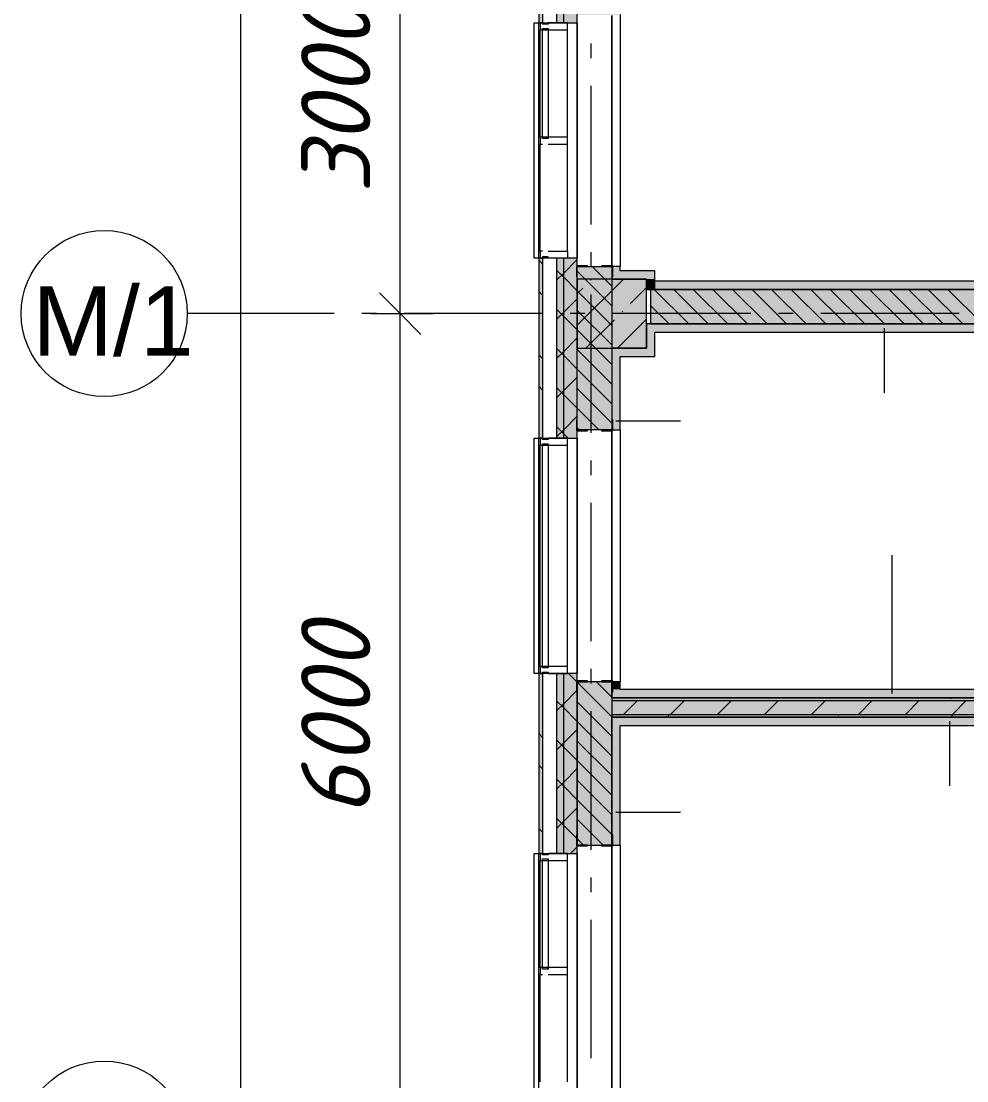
# Model space of a CAD drawing. Header units: millimetres. Extents: x -537608 to 253996, y -217170 to 186033.
# Drawn here: x -320993 to -314162, y 111279 to 118934 of the extents above; entities that cross this region are included whole.
import ezdxf

# ---------------------------------------------------------------- set-up
doc = ezdxf.new("R2010")
doc.units = ezdxf.units.MM
doc.layers.add('PDF _Геометрия', color=7, linetype='Continuous')
doc.layers.add('PDF _Текст', color=7, linetype='Continuous')
doc.layers.add('PDF _Сплошная заливка', color=7, linetype='Continuous', true_color=0xffffff)
doc.styles.add('PDF ArialMT', font='arial.ttf')
doc.styles.add('PDF ISOCPEUR Italic', font='isocpeui.ttf')

msp = doc.modelspace()

# ---------------------------------------------------------------- hatches: boundary and pattern name
at = {"layer": 'PDF _Сплошная заливка', "transparency": 33554559}
h = msp.add_hatch(color=256, dxfattribs=at)
h.paths.add_polyline_path([(-317226.1745, 91171.2657), (-317226.1745, 100422.2895), (-317253.1726, 100422.2895), (-317253.1726, 91171.2657)], flags=0)
h.paths.add_polyline_path([(-317226.1745, 102122.2896), (-317226.1745, 105221.2638), (-317253.1726, 105221.2638), (-317253.1726, 102122.2896)], flags=0)
h.paths.add_polyline_path([(-317226.1745, 106921.2639), (-317226.1745, 108375.063), (-317253.1726, 108375.063), (-317253.1726, 106921.2639)], flags=0)
h.paths.add_polyline_path([(-317226.1745, 110075.063), (-317226.1745, 111221.2632), (-317253.1726, 111221.2632), (-317253.1726, 110075.063)], flags=0)
h.paths.add_polyline_path([(-317226.1745, 112921.2633), (-317226.1745, 114221.2618), (-317253.1726, 114221.2618), (-317253.1726, 112921.2633)], flags=0)
h.paths.add_polyline_path([(-317226.1745, 115921.2619), (-317226.1745, 117221.2605), (-317253.1726, 117221.2605), (-317253.1726, 115921.2619)], flags=0)
h.paths.add_polyline_path([(-317253.1726, 118921.2605), (-317226.1745, 118921.2605), (-317226.1745, 120211.2608), (-317253.1726, 120211.2608), (-317253.1726, 119479.1985)], flags=0)
h.paths.add_polyline_path([(-317226.1745, 121911.2609), (-317226.1745, 123211.2594), (-317253.1726, 123211.2594), (-317253.1726, 121911.2609)], flags=0)
h.paths.add_polyline_path([(-317226.1745, 124911.2595), (-317226.1745, 126221.259), (-317253.1726, 126221.259), (-317253.1726, 124911.2595)], flags=0)
h.paths.add_polyline_path([(-317226.1745, 127921.2597), (-317226.1745, 129221.2593), (-317253.1726, 129221.2593), (-317253.1726, 127921.2597)], flags=0)
h.paths.add_polyline_path([(-317253.1726, 130921.2596), (-317226.1745, 130921.2596), (-317226.1745, 132321.2581), (-317253.1726, 132321.2581), (-317253.1726, 132222.2807)], flags=0)
h.paths.add_polyline_path([(-317226.1745, 134021.2585), (-317226.1745, 135221.2584), (-317253.1726, 135221.2584), (-317253.1726, 134021.2585)], flags=0)
h.paths.add_polyline_path([(-317226.1745, 136921.2575), (-317226.1745, 138221.2584), (-317253.1726, 138221.2584), (-317253.1726, 136921.2575)], flags=0)
h.paths.add_polyline_path([(-317226.1745, 139921.2574), (-317226.1745, 141348.2576), (-317253.1726, 141348.2576), (-317253.1726, 139921.2574)], flags=0)
h = msp.add_hatch(color=256, dxfattribs=at)
h.paths.add_polyline_path([(-317076.174, 91321.2663), (-317076.174, 100422.2895), (-317126.1742, 100422.2895), (-317126.1742, 91321.2663)], flags=0)
h.paths.add_polyline_path([(-317126.1742, 102122.2896), (-317076.174, 102122.2896), (-317076.174, 105221.2638), (-317126.1742, 105221.2638), (-317126.1742, 102488.423)], flags=0)
h.paths.add_polyline_path([(-317076.174, 106921.2639), (-317076.174, 108375.063), (-317126.1742, 108375.063), (-317126.1742, 106921.2639)], flags=0)
h.paths.add_polyline_path([(-317076.174, 110075.063), (-317076.174, 111221.2632), (-317126.1742, 111221.2632), (-317126.1742, 110075.063)], flags=0)
h.paths.add_polyline_path([(-317076.174, 112921.2633), (-317076.174, 114221.2618), (-317126.1742, 114221.2618), (-317126.1742, 112921.2633)], flags=0)
h.paths.add_polyline_path([(-317126.1742, 115921.2619), (-317076.174, 115921.2619), (-317076.174, 117221.2605), (-317126.1742, 117221.2605), (-317126.1742, 116647.4015)], flags=0)
h.paths.add_polyline_path([(-317076.174, 118921.2605), (-317076.174, 120211.2608), (-317126.1742, 120211.2608), (-317126.1742, 118921.2605)], flags=0)
h.paths.add_polyline_path([(-317076.174, 121911.2609), (-317076.174, 123211.2594), (-317126.1742, 123211.2594), (-317126.1742, 121911.2609)], flags=0)
h.paths.add_polyline_path([(-317076.174, 124911.2595), (-317076.174, 126221.259), (-317126.1742, 126221.259), (-317126.1742, 124911.2595)], flags=0)
h.paths.add_polyline_path([(-317076.174, 127921.2597), (-317076.174, 129221.2593), (-317126.1742, 129221.2593), (-317126.1742, 127921.2597)], flags=0)
h.paths.add_polyline_path([(-317126.1742, 130921.2596), (-317076.174, 130921.2596), (-317076.174, 132321.2581), (-317126.1742, 132321.2581), (-317126.1742, 132222.2807)], flags=0)
h.paths.add_polyline_path([(-317076.174, 134021.2585), (-317076.174, 135221.2584), (-317126.1742, 135221.2584), (-317126.1742, 134021.2585)], flags=0)
h.paths.add_polyline_path([(-317076.174, 136921.2575), (-317076.174, 138221.2584), (-317126.1742, 138221.2584), (-317126.1742, 136921.2575)], flags=0)
h.paths.add_polyline_path([(-317076.174, 139921.2574), (-317076.174, 141221.257), (-317126.1742, 141221.257), (-317126.1742, 139921.2574)], flags=0)
h = msp.add_hatch(color=256, dxfattribs=at)
h.paths.add_polyline_path([(-317076.174, 91421.2666), (-316976.1736, 91421.2666), (-316976.1736, 100422.2895), (-317076.174, 100422.2895), (-317076.174, 92577.1358)], flags=0)
h.paths.add_polyline_path([(-316976.1736, 102122.2896), (-316976.1736, 105221.2638), (-317076.174, 105221.2638), (-317076.174, 102122.2896)], flags=0)
h.paths.add_polyline_path([(-316976.1736, 106921.2639), (-316976.1736, 108375.063), (-317076.174, 108375.063), (-317076.174, 106921.2639)], flags=0)
h.paths.add_polyline_path([(-316976.1736, 110075.063), (-316976.1736, 111221.2632), (-317076.174, 111221.2632), (-317076.174, 110075.063)], flags=0)
h.paths.add_polyline_path([(-316976.1736, 112921.2633), (-316976.1736, 114221.2618), (-317076.174, 114221.2618), (-317076.174, 112921.2633)], flags=0)
h.paths.add_polyline_path([(-317076.174, 115921.2619), (-316976.1736, 115921.2619), (-316976.1736, 117221.2605), (-317076.174, 117221.2605), (-317076.174, 116647.4015)], flags=0)
h.paths.add_polyline_path([(-317076.174, 118921.2605), (-316976.1736, 118921.2605), (-316976.1736, 120211.2608), (-317076.174, 120211.2608), (-317076.174, 119479.1985)], flags=0)
h.paths.add_polyline_path([(-316976.1736, 121911.2609), (-316976.1736, 123211.2594), (-317076.174, 123211.2594), (-317076.174, 121911.2609)], flags=0)
h.paths.add_polyline_path([(-316976.1736, 124911.2595), (-316976.1736, 126221.259), (-317076.174, 126221.259), (-317076.174, 124911.2595)], flags=0)
h.paths.add_polyline_path([(-316976.1736, 127921.2597), (-316976.1736, 129221.2593), (-317076.174, 129221.2593), (-317076.174, 127921.2597)], flags=0)
h.paths.add_polyline_path([(-317076.174, 130921.2596), (-316976.1736, 130921.2596), (-316976.1736, 132321.2581), (-317076.174, 132321.2581), (-317076.174, 131570.9112)], flags=0)
h.paths.add_polyline_path([(-316976.1736, 134021.2585), (-316976.1736, 135221.2584), (-317076.174, 135221.2584), (-317076.174, 134021.2585)], flags=0)
h.paths.add_polyline_path([(-316976.1736, 136921.2575), (-316976.1736, 138221.2584), (-317076.174, 138221.2584), (-317076.174, 136921.2575)], flags=0)
h.paths.add_polyline_path([(-317076.174, 139921.2574), (-316976.1736, 139921.2574), (-316976.1736, 141171.2584), (-317076.174, 141171.2584), (-317076.174, 140009.7201)], flags=0)
h = msp.add_hatch(color=256, dxfattribs=at)
h.paths.add_polyline_path([(-316726.1726, 111081.2631), (-316726.1726, 111161.2626), (-316976.1736, 111161.2626), (-316976.1736, 111081.2631), (-316761.8514, 111081.2631)], flags=0)
h.paths.add_polyline_path([(-316761.8514, 112981.2618), (-316726.1726, 112981.2618), (-316726.1726, 114161.2633), (-316976.1736, 114161.2633), (-316976.1736, 112981.2618)], flags=0)
h.paths.add_polyline_path([(-316726.1726, 115981.2604), (-316726.1726, 117161.262), (-316976.1736, 117161.262), (-316976.1736, 115981.2604), (-316761.8514, 115981.2604)], flags=0)
h.paths.add_polyline_path([(-316976.1736, 118981.2612), (-316726.1726, 118981.2612), (-316726.1726, 120151.2601), (-316976.1736, 120151.2601), (-316976.1736, 119479.1985)], flags=0)
h.paths.add_polyline_path([(-316761.8514, 121971.2593), (-316726.1726, 121971.2593), (-316726.1726, 123151.2609), (-316976.1736, 123151.2609), (-316976.1736, 121971.2593)], flags=0)
h.paths.add_polyline_path([(-316761.8514, 124971.2602), (-316726.1726, 124971.2602), (-316726.1726, 125571.2603), (-316976.1736, 125571.2603), (-316976.1736, 124971.2602)], flags=0)
h.paths.add_polyline_path([(-316938.0405, 126071.2601), (-316726.1726, 126071.2601), (-316726.1726, 126161.2605), (-316976.1736, 126161.2605), (-316976.1736, 126071.2601)], flags=0)
h.paths.add_polyline_path([(-316726.1726, 127981.2592), (-316726.1726, 128571.2589), (-316976.1736, 128571.2589), (-316976.1736, 127981.2592), (-316761.8514, 127981.2592)], flags=0)
h.paths.add_polyline_path([(-316761.8514, 129071.2587), (-316726.1726, 129071.2587), (-316726.1726, 129161.2597), (-316976.1736, 129161.2597), (-316976.1736, 129071.2587), (-316938.0405, 129071.2587)], flags=0)
h.paths.add_polyline_path([(-316726.1726, 130981.2592), (-316726.1726, 131570.9112), (-316976.1736, 131570.9112), (-316976.1736, 130981.2592), (-316761.8514, 130981.2592)], flags=0)
h.paths.add_polyline_path([(-316726.1726, 132070.9115), (-316726.1726, 132261.2584), (-316976.1736, 132261.2584), (-316976.1736, 132070.9115), (-316761.8514, 132070.9115)], flags=0)
h.paths.add_polyline_path([(-316976.1736, 134081.2588), (-316726.1726, 134081.2588), (-316726.1726, 135161.2582), (-316976.1736, 135161.2582), (-316976.1736, 135054.0767)], flags=0)
h.paths.add_polyline_path([(-316976.1736, 136981.2584), (-316726.1726, 136981.2584), (-316726.1726, 138161.258), (-316976.1736, 138161.258), (-316976.1736, 137885.8726)], flags=0)
h.paths.add_polyline_path([(-316976.1736, 139981.2575), (-316726.1726, 139981.2575), (-316726.1726, 140571.2577), (-316976.1736, 140571.2577), (-316976.1736, 140009.7201)], flags=0)
at = {"layer": 'PDF _Сплошная заливка', "true_color": 0xff7d7d, "transparency": 33554559}
h = msp.add_hatch(color=11, dxfattribs=at)
h.paths.add_polyline_path([(-316666.1741, 117131.2606), (-316666.1741, 117161.262), (-316726.1726, 117161.262), (-316726.1726, 117131.2606)], flags=0)
h.paths.add_polyline_path([(-316726.1726, 118981.2612), (-316666.1741, 118981.2612), (-316666.1741, 119571.2609), (-316726.1726, 119571.2609), (-316726.1726, 119479.1985)], flags=0)
for points in [[(-316476.1803, 117071.2621), (-316416.1732, 117071.2621), (-316416.1732, 117131.2606), (-316726.1726, 117131.2606), (-316726.1726, 117071.2621)], [(-309426.179, 116996.2617), (-309426.179, 117056.2602), (-316446.1767, 117056.2602), (-316446.1767, 116996.2617), (-309436.1773, 116996.2617)], [(-316476.1803, 116571.2623), (-316416.1732, 116571.2623), (-316416.1732, 116746.2608), (-316476.1803, 116746.2608), (-316476.1803, 116647.4015)], [(-309546.176, 116686.2623), (-309546.176, 116746.2608), (-316416.1732, 116746.2608), (-316416.1732, 116686.2623), (-309606.1745, 116686.2623)], [(-316666.1741, 116511.2616), (-316416.1732, 116511.2616), (-316416.1732, 116571.2623), (-316726.1726, 116571.2623), (-316726.1726, 116511.2616)]]:
    msp.add_hatch(color=11, dxfattribs=at).paths.add_polyline_path(points)
at = {"layer": 'PDF _Сплошная заливка', "transparency": 33554559}
for points in [[(-316761.8514, 116571.2623), (-316476.1803, 116571.2623), (-316476.1803, 117071.2621), (-316976.1736, 117071.2621), (-316976.1736, 116571.2623)], [(-309546.176, 116746.2608), (-309436.1773, 116746.2608), (-309436.1773, 116996.2617), (-316446.1767, 116996.2617), (-316446.1767, 116746.2608), (-310082.8987, 116746.2608)]]:
    msp.add_hatch(color=256, dxfattribs=at).paths.add_polyline_path(points)
at = {"layer": 'PDF _Сплошная заливка', "true_color": 0xff7d7d, "transparency": 33554559}
h = msp.add_hatch(color=11, dxfattribs=at)
h.paths.add_polyline_path([(-309606.1745, 114046.2633), (-309606.1745, 114106.2618), (-309876.1807, 114106.2618), (-309876.1807, 114046.2633)], flags=0)
h.paths.add_polyline_path([(-311076.1767, 114046.2633), (-311076.1767, 114106.2618), (-316726.1726, 114106.2618), (-316726.1726, 114046.2633), (-311752.6347, 114046.2633)], flags=0)
at = {"layer": 'PDF _Сплошная заливка', "transparency": 33554559}
h = msp.add_hatch(color=256, dxfattribs=at)
h.paths.add_polyline_path([(-309248.0263, 114026.2624), (-309176.178, 114026.2624), (-309176.178, 114046.2633), (-309426.179, 114046.2633), (-309426.179, 114026.2624)], flags=0)
h.paths.add_polyline_path([(-309876.1807, 114026.2624), (-309526.1793, 114026.2624), (-309526.1793, 114046.2633), (-309876.1807, 114046.2633)], flags=0)
h.paths.add_polyline_path([(-311076.1767, 114026.2624), (-311076.1767, 114046.2633), (-316726.1726, 114046.2633), (-316726.1726, 114026.2624), (-311752.6347, 114026.2624)], flags=0)
h = msp.add_hatch(color=256, dxfattribs=at)
h.paths.add_polyline_path([(-309176.178, 113926.262), (-309176.178, 114026.2624), (-309876.1807, 114026.2624), (-309876.1807, 113926.262), (-309248.0263, 113926.262)], flags=0)
h.paths.add_polyline_path([(-311076.1767, 113926.262), (-311076.1767, 114026.2624), (-316726.1726, 114026.2624), (-316726.1726, 113926.262), (-311752.6347, 113926.262)], flags=0)
h = msp.add_hatch(color=256, dxfattribs=at)
h.paths.add_polyline_path([(-309248.0263, 113906.2632), (-309176.178, 113906.2632), (-309176.178, 113926.262), (-309426.179, 113926.262), (-309426.179, 113906.2632)], flags=0)
h.paths.add_polyline_path([(-309876.1807, 113906.2632), (-309526.1793, 113906.2632), (-309526.1793, 113926.262), (-309876.1807, 113926.262)], flags=0)
h.paths.add_polyline_path([(-311076.1767, 113906.2632), (-311076.1767, 113926.262), (-316726.1726, 113926.262), (-316726.1726, 113906.2632), (-311752.6347, 113906.2632)], flags=0)
at = {"layer": 'PDF _Сплошная заливка', "true_color": 0xff7d7d, "transparency": 33554559}
h = msp.add_hatch(color=11, dxfattribs=at)
h.paths.add_polyline_path([(-309606.1745, 113846.2626), (-309546.176, 113846.2626), (-309546.176, 113906.2632), (-309876.1807, 113906.2632), (-309876.1807, 113846.2626)], flags=0)
h.paths.add_polyline_path([(-311752.6347, 113846.2626), (-311076.1767, 113846.2626), (-311076.1767, 113906.2632), (-316726.1726, 113906.2632), (-316726.1726, 113846.2626), (-315092.1153, 113846.2626)], flags=0)

# ---------------------------------------------------------------- linework, layer by layer
at = {"layer": 'PDF _Геометрия', "lineweight": 9}
for p, q in [((-319407.7107, 91281.2687), (-319407.7107, 179161.2487)), ((-317253.1726, 120211.2608), (-317253.1726, 118921.2605)), ((-317226.1745, 120211.2608), (-317226.1745, 118921.2605)), ((-317126.1742, 120211.2608), (-317126.1742, 118921.2605)), ((-317076.174, 120211.2608), (-317076.174, 118921.2605)), ((-316976.1736, 118921.2605), (-316976.1736, 120211.2608)), ((-318255.5016, 116821.2611), (-318255.5016, 119821.2597)), ((-316726.1726, 118975.2609), (-316726.1726, 117167.2623)), ((-316726.1726, 117167.2623), (-316726.1726, 118975.2609)), ((-316666.1741, 118981.2612), (-316666.1741, 117161.262)), ((-317253.1726, 118921.2605), (-317226.1745, 118921.2605)), ((-317253.1726, 117221.2605), (-317253.1726, 118921.2605)), ((-317226.1745, 118921.2605), (-317243.1743, 118921.2605)), ((-317243.1743, 118921.2605), (-317243.1743, 118871.2604)), ((-317226.1745, 118921.2605), (-317126.1742, 118921.2605)), ((-317226.1745, 118911.2601), (-317226.1745, 118921.2605)), ((-317186.1727, 118911.2601), (-317226.1745, 118911.2601)), ((-317046.179, 118921.2605), (-317186.1727, 118921.2605)), ((-317186.1727, 118921.2605), (-317186.1727, 118911.2601)), ((-317126.1742, 118921.2605), (-317076.174, 118921.2605)), ((-317076.174, 118921.2605), (-316976.1736, 118921.2605)), ((-317046.179, 118871.2604), (-317046.179, 118921.2605)), ((-316976.1736, 118921.2605), (-316976.1736, 117221.2605)), ((-316976.1736, 117221.2605), (-316976.1736, 118921.2605)), ((-317243.1743, 118096.2616), (-317243.1743, 118871.2604)), ((-317243.1743, 118871.2604), (-317226.1745, 118871.2604)), ((-317226.1745, 118881.2608), (-317186.1727, 118881.2608)), ((-317226.1745, 118871.2604), (-317226.1745, 118881.2608)), ((-317226.1745, 118871.2604), (-317186.1727, 118871.2604)), ((-317226.1745, 118096.2616), (-317226.1745, 118871.2604)), ((-317186.1727, 118881.2608), (-317186.1727, 118871.2604)), ((-317186.1727, 118871.2604), (-317186.1727, 118096.2616)), ((-317186.1727, 118871.2604), (-317046.179, 118871.2604)), ((-317046.179, 118096.2616), (-317046.179, 118871.2604)), ((-317226.1745, 118096.2616), (-317243.1743, 118096.2616)), ((-317243.1743, 118096.2616), (-317243.1743, 118046.2615)), ((-317243.1743, 117271.2606), (-317243.1743, 118046.2615)), ((-317243.1743, 118046.2615), (-317226.1745, 118046.2615)), ((-317186.1727, 118096.2616), (-317226.1745, 118096.2616)), ((-317226.1745, 118086.2612), (-317226.1745, 118096.2616)), ((-317186.1727, 118086.2612), (-317226.1745, 118086.2612)), ((-317046.179, 118096.2616), (-317186.1727, 118096.2616)), ((-317186.1727, 118096.2616), (-317186.1727, 118086.2612)), ((-317186.1727, 118046.2615), (-317046.179, 118046.2615)), ((-317046.179, 118046.2615), (-317046.179, 118096.2616)), ((-317046.179, 117271.2606), (-317046.179, 118046.2615)), ((-317226.1745, 117221.2605), (-317253.1726, 117221.2605)), ((-317253.1726, 117221.2605), (-317253.1726, 115921.2619)), ((-317226.1745, 117271.2606), (-317243.1743, 117271.2606)), ((-317243.1743, 117271.2606), (-317243.1743, 117221.2605)), ((-317243.1743, 117221.2605), (-317226.1745, 117221.2605)), ((-317186.1727, 117231.2609), (-317226.1745, 117231.2609)), ((-317226.1745, 117231.2609), (-317226.1745, 117221.2605)), ((-317126.1742, 117221.2605), (-317226.1745, 117221.2605)), ((-317226.1745, 117221.2605), (-317226.1745, 115921.2619)), ((-317186.1727, 117271.2606), (-317046.179, 117271.2606)), ((-317186.1727, 117221.2605), (-317186.1727, 117231.2609)), ((-317046.179, 117221.2605), (-317186.1727, 117221.2605)), ((-317076.174, 117221.2605), (-317126.1742, 117221.2605)), ((-317126.1742, 117221.2605), (-317126.1742, 115921.2619)), ((-316976.1736, 117221.2605), (-317076.174, 117221.2605)), ((-317076.174, 117221.2605), (-317076.174, 115921.2619)), ((-317076.174, 117111.7483), (-316976.1736, 117211.7487)), ((-317046.179, 117271.2606), (-317046.179, 117221.2605)), ((-316976.1736, 115921.2619), (-316976.1736, 117221.2605)), ((-317076.174, 117086.266), (-317126.1742, 117136.2662)), ((-316976.1736, 115981.2604), (-316976.1736, 117161.262)), ((-316976.1736, 117161.262), (-316726.1726, 117161.262)), ((-316726.1726, 116877.6879), (-316976.1736, 117127.6866)), ((-316726.1726, 117019.1089), (-316868.3279, 117161.262)), ((-316726.1726, 117160.53), (-316726.9046, 117161.262)), ((-316726.1726, 117161.262), (-316726.1726, 117131.2606)), ((-316666.1741, 117161.262), (-316726.1726, 117161.262)), ((-316726.1726, 117161.262), (-316726.1726, 117131.2606)), ((-316726.1726, 117131.2606), (-316726.1726, 116511.2616)), ((-316726.1726, 117131.2606), (-316726.1726, 117071.2621)), ((-316666.1741, 117131.2606), (-316666.1741, 117161.262)), ((-316416.1732, 117131.2606), (-316666.1741, 117131.2606)), ((-316416.1732, 117071.2621), (-316416.1732, 117131.2606)), ((-317126.1742, 117061.7482), (-317076.174, 117111.7483)), ((-316976.1736, 116986.2656), (-317076.174, 117086.266)), ((-316976.1736, 116737.2529), (-316642.1644, 117071.2621)), ((-316476.1803, 117071.2621), (-316976.1736, 117071.2621)), ((-316976.1736, 117071.2621), (-316976.1736, 116571.2623)), ((-316879.0668, 117062.4629), (-316874.3217, 117067.2059)), ((-316726.1726, 117071.2621), (-316476.1803, 117071.2621)), ((-316476.1803, 116571.2623), (-316476.1803, 117071.2621)), ((-316476.1803, 117071.2621), (-316476.1803, 116996.2617)), ((-310226.1821, 117056.2602), (-316446.1767, 117056.2602)), ((-316446.1767, 117056.2602), (-316446.1767, 116996.2617)), ((-316416.1732, 116996.2617), (-316416.1732, 117071.2621)), ((-316976.1736, 116965.3496), (-316936.0856, 117005.4398)), ((-316726.1726, 116736.2646), (-316976.1736, 116986.2656)), ((-316593.9382, 116891.3893), (-316476.1803, 117009.1537)), ((-316476.1803, 116996.2617), (-316416.1732, 116996.2617)), ((-309436.1773, 116996.2617), (-316446.1767, 116996.2617)), ((-316446.1767, 116996.2617), (-316446.1767, 116746.2608)), ((-316446.1767, 116996.2617), (-309436.1773, 116996.2617)), ((-316170.4867, 116746.2608), (-316420.4877, 116996.2617)), ((-316029.0635, 116746.2608), (-316279.0644, 116996.2617)), ((-315887.6403, 116746.2608), (-316137.6413, 116996.2617)), ((-315746.2257, 116746.2608), (-315996.2266, 116996.2617)), ((-315604.8025, 116746.2608), (-315854.8035, 116996.2617)), ((-315463.3793, 116746.2608), (-315713.3802, 116996.2617)), ((-315321.9561, 116746.2608), (-315571.957, 116996.2617)), ((-315180.5414, 116746.2608), (-315430.5338, 116996.2617)), ((-315039.1183, 116746.2608), (-315289.1192, 116996.2617)), ((-314897.695, 116746.2608), (-315147.696, 116996.2617)), ((-314756.2718, 116746.2608), (-315006.2728, 116996.2617)), ((-314614.8486, 116746.2608), (-314864.8496, 116996.2617)), ((-314473.434, 116746.2608), (-314723.435, 116996.2617)), ((-314332.0108, 116746.2608), (-314582.0118, 116996.2617)), ((-314190.5876, 116746.2608), (-314440.5886, 116996.2617)), ((-314049.1644, 116746.2608), (-314299.1653, 116996.2617)), ((-317076.174, 116828.9062), (-316976.1736, 116928.9066)), ((-318467.6364, 116821.2611), (-318255.5016, 116821.2611)), ((-318255.5016, 110821.2639), (-318255.5016, 116821.2611)), ((-318255.5016, 116821.2611), (-318015.499, 116821.2611)), ((-317076.174, 116803.4217), (-317126.1742, 116853.4219)), ((-317126.1742, 116778.906), (-317076.174, 116828.9062)), ((-316726.1726, 116594.8436), (-316976.1736, 116844.8445)), ((-316650.9657, 116834.3661), (-316646.2205, 116839.1069)), ((-316311.9099, 116746.2608), (-316446.1767, 116880.5297)), ((-316976.1736, 116703.4235), (-317076.174, 116803.4217)), ((-316914.0652, 116571.2623), (-316707.9931, 116777.3408)), ((-316685.9727, 116571.2623), (-316476.1803, 116781.0547)), ((-316416.1732, 116746.2608), (-316476.1803, 116746.2608)), ((-316476.1803, 116746.2608), (-316476.1803, 116571.2623)), ((-316446.1767, 116746.2608), (-316416.1732, 116746.2608)), ((-309546.176, 116746.2608), (-316416.1732, 116746.2608)), ((-316416.1732, 116746.2608), (-309546.176, 116746.2608)), ((-316726.1726, 116453.4225), (-316976.1736, 116703.4235)), ((-316416.1732, 116571.2623), (-316416.1732, 116686.2623)), ((-316416.1732, 116686.2623), (-309606.1745, 116686.2623)), ((-314759.1998, 116716.2615), (-314759.1998, 116250.1105)), ((-317076.174, 116546.0641), (-316976.1736, 116646.0645)), ((-317076.174, 116520.5796), (-317126.1742, 116570.5798)), ((-317126.1742, 116496.0639), (-317076.174, 116546.0641)), ((-316976.1736, 116420.5792), (-317076.174, 116520.5796)), ((-316976.1736, 116571.2623), (-316476.1803, 116571.2623)), ((-316726.1726, 116312.0015), (-316976.1736, 116562.0024)), ((-316476.1803, 116571.2623), (-316726.1726, 116571.2623)), ((-316726.1726, 116571.2623), (-316726.1726, 116511.2616)), ((-316726.1726, 116511.2616), (-316726.1726, 115981.2604)), ((-316726.1726, 116511.2616), (-316726.1726, 115981.2604)), ((-316666.1741, 115981.2604), (-316666.1741, 116511.2616)), ((-316666.1741, 116511.2616), (-316416.1732, 116511.2616)), ((-316416.1732, 116511.2616), (-316416.1732, 116571.2623)), ((-317076.174, 116263.2198), (-316976.1736, 116363.2202)), ((-316726.1726, 116170.5804), (-316976.1736, 116420.5792)), ((-317076.174, 116237.7375), (-317126.1742, 116287.7376)), ((-317126.1742, 116213.2218), (-317076.174, 116263.2198)), ((-316976.1736, 116137.7371), (-317076.174, 116237.7375)), ((-316726.1726, 116029.1593), (-316976.1736, 116279.1582)), ((-316819.697, 115981.2604), (-316976.1736, 116137.7371)), ((-317076.174, 115980.3777), (-316976.1736, 116080.3781)), ((-317076.174, 115954.8954), (-317126.1742, 116004.8955)), ((-317126.1742, 115930.3797), (-317076.174, 115980.3777)), ((-316961.1201, 115981.2604), (-316976.1736, 115996.3161)), ((-316726.1726, 115981.2604), (-316976.1736, 115981.2604)), ((-316726.1726, 115981.2604), (-316666.1741, 115981.2604)), ((-316726.1726, 115975.2623), (-316726.1726, 114167.2615)), ((-316726.1726, 114167.2615), (-316726.1726, 115975.2623)), ((-316696.1777, 116047.481), (-316230.0288, 116047.481)), ((-316666.1741, 115981.2604), (-316666.1741, 114161.2633)), ((-317253.1726, 115921.2619), (-317226.1745, 115921.2619)), ((-317253.1726, 114221.2618), (-317253.1726, 115921.2619)), ((-317226.1745, 115921.2619), (-317243.1743, 115921.2619)), ((-317243.1743, 115921.2619), (-317243.1743, 115871.2617)), ((-317226.1745, 115921.2619), (-317126.1742, 115921.2619)), ((-317226.1745, 115911.2614), (-317226.1745, 115921.2619)), ((-317186.1727, 115911.2614), (-317226.1745, 115911.2614)), ((-317046.179, 115921.2619), (-317186.1727, 115921.2619)), ((-317186.1727, 115921.2619), (-317186.1727, 115911.2614)), ((-317126.1742, 115921.2619), (-317076.174, 115921.2619)), ((-317042.5448, 115921.2619), (-317076.174, 115954.8954)), ((-317076.174, 115921.2619), (-316976.1736, 115921.2619)), ((-317046.179, 115871.2617), (-317046.179, 115921.2619)), ((-316976.1736, 115921.2619), (-316976.1736, 114221.2618)), ((-316976.1736, 114221.2618), (-316976.1736, 115921.2619)), ((-317243.1743, 115871.2617), (-317226.1745, 115871.2617)), ((-317243.1743, 114271.262), (-317243.1743, 115871.2617)), ((-317226.1745, 115881.2622), (-317186.1727, 115881.2622)), ((-317226.1745, 115871.2617), (-317226.1745, 115881.2622)), ((-317226.1745, 115871.2617), (-317186.1727, 115871.2617)), ((-317226.1745, 114271.262), (-317226.1745, 115871.2617)), ((-317186.1727, 115881.2622), (-317186.1727, 115871.2617)), ((-317186.1727, 115871.2617), (-317046.179, 115871.2617)), ((-317186.1727, 115871.2617), (-317186.1727, 114271.262)), ((-317046.179, 114271.262), (-317046.179, 115871.2617)), ((-314701.0098, 114076.2626), (-314701.0098, 115076.2621)), ((-317226.1745, 114221.2618), (-317253.1726, 114221.2618)), ((-317253.1726, 114221.2618), (-317253.1726, 112921.2633)), ((-317226.1745, 114271.262), (-317243.1743, 114271.262)), ((-317243.1743, 114271.262), (-317243.1743, 114221.2618)), ((-317243.1743, 114221.2618), (-317226.1745, 114221.2618)), ((-317226.1745, 114261.2616), (-317226.1745, 114271.262)), ((-317186.1727, 114271.262), (-317226.1745, 114271.262)), ((-317186.1727, 114261.2616), (-317226.1745, 114261.2616)), ((-317226.1745, 114221.2618), (-317226.1745, 114231.2623)), ((-317226.1745, 114231.2623), (-317186.1727, 114231.2623)), ((-317126.1742, 114221.2618), (-317226.1745, 114221.2618)), ((-317226.1745, 114221.2618), (-317226.1745, 112921.2633)), ((-317046.179, 114271.262), (-317186.1727, 114271.262)), ((-317186.1727, 114271.262), (-317186.1727, 114261.2616)), ((-317186.1727, 114231.2623), (-317186.1727, 114221.2618)), ((-317186.1727, 114221.2618), (-317046.179, 114221.2618)), ((-317076.174, 114221.2618), (-317126.1742, 114221.2618)), ((-317126.1742, 114221.2618), (-317126.1742, 112921.2633)), ((-316976.1736, 114221.2618), (-317076.174, 114221.2618)), ((-317076.174, 114221.2618), (-317076.174, 112921.2633)), ((-317046.179, 114221.2618), (-317046.179, 114271.262)), ((-316976.1736, 114157.8401), (-317039.5996, 114221.2618)), ((-316976.1736, 112921.2633), (-316976.1736, 114221.2618)), ((-316726.1726, 114161.2633), (-316976.1736, 114161.2633)), ((-316976.1736, 114161.2633), (-316976.1736, 112981.2618)), ((-316726.1726, 113907.8392), (-316976.1736, 114157.8401)), ((-316726.1726, 114049.2602), (-316838.1778, 114161.2633)), ((-316666.1741, 114161.2633), (-316726.1726, 114161.2633)), ((-316726.1726, 114161.2633), (-316726.1726, 114106.2618)), ((-316726.1726, 114106.2618), (-316726.1726, 114161.2633)), ((-316666.1741, 114106.2618), (-316666.1741, 114161.2633)), ((-317076.174, 114000.4807), (-316976.1736, 114100.4812)), ((-316726.1726, 114106.2618), (-316726.1726, 114046.2633)), ((-316726.1726, 114046.2633), (-316726.1726, 114106.2618)), ((-311076.1767, 114106.2618), (-316666.1741, 114106.2618)), ((-317076.174, 113974.9963), (-317126.1742, 114024.9964)), ((-317126.1742, 113950.4806), (-317076.174, 114000.4807)), ((-316726.1726, 113766.4181), (-316976.1736, 114016.4191)), ((-311076.1767, 114046.2633), (-316726.1726, 114046.2633)), ((-316726.1726, 114046.2633), (-316726.1726, 114026.2624)), ((-316726.1726, 114046.2633), (-311076.1767, 114046.2633)), ((-316726.1726, 114026.2624), (-311076.1767, 114026.2624)), ((-316726.1726, 114026.2624), (-316726.1726, 113926.262)), ((-316641.2774, 113926.262), (-316541.277, 114026.2624)), ((-316301.8686, 113926.262), (-316201.8681, 114026.2624)), ((-315962.4511, 113926.262), (-315862.4593, 114026.2624)), ((-315623.0423, 113926.262), (-315523.0419, 114026.2624)), ((-315283.6335, 113926.262), (-315183.6331, 114026.2624)), ((-314944.2247, 113926.262), (-314844.2243, 114026.2624)), ((-314604.8073, 113926.262), (-314504.8068, 114026.2624)), ((-314265.3985, 113926.262), (-314165.398, 114026.2624)), ((-316976.1736, 113874.9958), (-317076.174, 113974.9963)), ((-316726.1726, 113926.262), (-316726.1726, 113906.2632)), ((-316726.1726, 113926.262), (-311076.1767, 113926.262)), ((-316726.1726, 113624.9971), (-316976.1736, 113874.9958)), ((-316726.1726, 113906.2632), (-311076.1767, 113906.2632)), ((-316726.1726, 113846.2626), (-316726.1726, 113906.2632)), ((-311076.1767, 113906.2632), (-316726.1726, 113906.2632)), ((-316726.1726, 113906.2632), (-316726.1726, 113846.2626)), ((-316726.1726, 112981.2618), (-316726.1726, 113846.2626)), ((-316726.1726, 113846.2626), (-316726.1726, 112981.2618)), ((-316666.1741, 112981.2618), (-316666.1741, 113846.2626)), ((-316666.1741, 113846.2626), (-311076.1767, 113846.2626)), ((-314286.5662, 113876.2618), (-314286.5662, 113410.1129)), ((-317076.174, 113717.6365), (-316976.1736, 113817.6369)), ((-317076.174, 113692.1541), (-317126.1742, 113742.1544)), ((-317126.1742, 113667.6385), (-317076.174, 113717.6365)), ((-316976.1736, 113592.1538), (-317076.174, 113692.1541)), ((-316726.1726, 113483.576), (-316976.1736, 113733.5748)), ((-317076.174, 113434.7944), (-316976.1736, 113534.7948)), ((-316726.1726, 113342.1549), (-316976.1736, 113592.1538)), ((-317076.174, 113409.312), (-317126.1742, 113459.3122)), ((-316726.1726, 113200.7318), (-316976.1736, 113450.7327)), ((-317126.1742, 113384.7942), (-317076.174, 113434.7944)), ((-316976.1736, 113309.3117), (-317076.174, 113409.312)), ((-316726.1726, 113059.3106), (-316976.1736, 113309.3117)), ((-317076.174, 113151.9523), (-316976.1736, 113251.9526)), ((-316696.1777, 113220.2224), (-316230.0288, 113220.2224)), ((-317076.174, 113126.4677), (-317126.1742, 113176.468)), ((-317126.1742, 113101.9521), (-317076.174, 113151.9523)), ((-316789.5469, 112981.2618), (-316976.1736, 113167.8906)), ((-316976.1736, 113026.4695), (-317076.174, 113126.4677)), ((-316930.9702, 112981.2618), (-316976.1736, 113026.4695)), ((-317253.1726, 112921.2633), (-317226.1745, 112921.2633)), ((-317253.1726, 111221.2632), (-317253.1726, 112921.2633)), ((-317226.1745, 112921.2633), (-317243.1743, 112921.2633)), ((-317243.1743, 112921.2633), (-317243.1743, 112871.2631)), ((-317226.1745, 112921.2633), (-317126.1742, 112921.2633)), ((-317226.1745, 112911.2628), (-317226.1745, 112921.2633)), ((-317186.1727, 112911.2628), (-317226.1745, 112911.2628)), ((-317046.179, 112921.2633), (-317186.1727, 112921.2633)), ((-317186.1727, 112921.2633), (-317186.1727, 112911.2628)), ((-317126.1742, 112921.2633), (-317076.174, 112921.2633)), ((-317076.174, 112921.2633), (-316976.1736, 112921.2633)), ((-317046.179, 112871.2631), (-317046.179, 112921.2633)), ((-317024.0208, 112921.2633), (-316976.1736, 112969.1084)), ((-316976.1736, 112981.2618), (-316726.1726, 112981.2618)), ((-316976.1736, 112921.2633), (-316976.1736, 111221.2632)), ((-316976.1736, 111221.2632), (-316976.1736, 112921.2633)), ((-316726.1726, 112981.2618), (-316666.1741, 112981.2618)), ((-316726.1726, 112975.2615), (-316726.1726, 111167.2628)), ((-316726.1726, 111167.2628), (-316726.1726, 112975.2615)), ((-316666.1741, 112981.2618), (-316666.1741, 111161.2626)), ((-317243.1743, 112096.2623), (-317243.1743, 112871.2631)), ((-317243.1743, 112871.2631), (-317226.1745, 112871.2631)), ((-317226.1745, 112881.2635), (-317186.1727, 112881.2635)), ((-317226.1745, 112871.2631), (-317226.1745, 112881.2635)), ((-317226.1745, 112871.2631), (-317186.1727, 112871.2631)), ((-317226.1745, 112096.2623), (-317226.1745, 112871.2631)), ((-317186.1727, 112881.2635), (-317186.1727, 112871.2631)), ((-317186.1727, 112871.2631), (-317186.1727, 112096.2623)), ((-317186.1727, 112871.2631), (-317046.179, 112871.2631)), ((-317046.179, 112096.2623), (-317046.179, 112871.2631)), ((-317226.1745, 112096.2623), (-317243.1743, 112096.2623)), ((-317243.1743, 112096.2623), (-317243.1743, 112046.2621)), ((-317186.1727, 112096.2623), (-317226.1745, 112096.2623)), ((-317226.1745, 112086.2618), (-317226.1745, 112096.2623)), ((-317186.1727, 112086.2618), (-317226.1745, 112086.2618)), ((-317046.179, 112096.2623), (-317186.1727, 112096.2623)), ((-317186.1727, 112096.2623), (-317186.1727, 112086.2618)), ((-317046.179, 112046.2621), (-317046.179, 112096.2623)), ((-317243.1743, 111271.2634), (-317243.1743, 112046.2621)), ((-317243.1743, 112046.2621), (-317226.1745, 112046.2621)), ((-317186.1727, 112046.2621), (-317046.179, 112046.2621)), ((-317046.179, 111271.2634), (-317046.179, 112046.2621))]:
    msp.add_line(p, q, dxfattribs=at)
at = {"layer": 'PDF _Геометрия', "color": 253, "lineweight": 9, "true_color": 0xaaaaaa}
for p, q in [((-317286.173, 117221.2605), (-317286.173, 118921.2605)), ((-317286.173, 118921.2605), (-317253.1726, 118921.2605)), ((-317188.1792, 118911.2601), (-317188.1792, 118921.2605)), ((-317188.1792, 118871.2604), (-317188.1792, 118881.2608)), ((-316876.1732, 118665.8385), (-316876.1732, 118771.6712)), ((-316876.1732, 117465.8381), (-316876.1732, 118465.8377)), ((-317188.1792, 118086.2612), (-317188.1792, 118096.2616)), ((-317253.1726, 117221.2605), (-317286.173, 117221.2605)), ((-317188.1792, 117221.2605), (-317188.1792, 117231.2609)), ((-316876.1732, 117160.0047), (-316876.1732, 117265.8373)), ((-316876.1732, 115960.0043), (-316876.1732, 116960.0039)), ((-318733.1731, 116821.2611), (-319793.4941, 116821.2611)), ((-318427.3331, 116821.2611), (-318533.1723, 116821.2611)), ((-317227.3372, 116821.2611), (-318227.341, 116821.2611)), ((-316921.5058, 116821.2611), (-317027.3364, 116821.2611)), ((-315721.5012, 116821.2611), (-316721.505, 116821.2611)), ((-315415.6698, 116821.2611), (-315521.5004, 116821.2611)), ((-314215.6738, 116821.2611), (-315215.669, 116821.2611)), ((-317286.173, 114221.2618), (-317286.173, 115921.2619)), ((-317286.173, 115921.2619), (-317253.1726, 115921.2619)), ((-317188.1792, 115911.2614), (-317188.1792, 115921.2619)), ((-317188.1792, 115871.2617), (-317188.1792, 115881.2622)), ((-316876.1732, 115654.173), (-316876.1732, 115760.0057)), ((-316876.1732, 114454.1727), (-316876.1732, 115454.1722)), ((-317253.1726, 114221.2618), (-317286.173, 114221.2618)), ((-317188.1792, 114261.2616), (-317188.1792, 114271.262)), ((-317188.1792, 114221.2618), (-317188.1792, 114231.2623)), ((-316876.1732, 114148.3391), (-316876.1732, 114254.1719)), ((-316876.1732, 112948.3388), (-316876.1732, 113948.3384)), ((-317286.173, 111221.2632), (-317286.173, 112921.2633)), ((-317286.173, 112921.2633), (-317253.1726, 112921.2633)), ((-317188.1792, 112911.2628), (-317188.1792, 112921.2633)), ((-317188.1792, 112871.2631), (-317188.1792, 112881.2635)), ((-316876.1732, 112642.5053), (-316876.1732, 112748.3402)), ((-316876.1732, 111442.5072), (-316876.1732, 112442.5068)), ((-317188.1792, 112086.2618), (-317188.1792, 112096.2623))]:
    msp.add_line(p, q, dxfattribs=at)
at = {"layer": 'PDF _Геометрия', "color": 8, "lineweight": 9, "true_color": 0x787878}
for p, q in [((-317226.1745, 117181.4782), (-317253.1726, 117208.4784)), ((-317226.1745, 116953.3792), (-317253.1726, 116980.3794)), ((-317226.1745, 116497.1834), (-317253.1726, 116524.1836)), ((-317226.1745, 116269.0845), (-317253.1726, 116296.0847)), ((-317226.1745, 114216.2002), (-317231.2383, 114221.2618)), ((-315685.6761, 114041.2814), (-315688.5524, 114046.2633)), ((-314503.8251, 114026.2624), (-314504.3505, 114027.1602)), ((-314274.217, 114034.9646), (-314277.5669, 114040.7711)), ((-316315.2083, 113912.4572), (-316318.5582, 113918.2638)), ((-315086.9482, 113923.3985), (-315090.2983, 113917.5921)), ((-314903.818, 113906.2632), (-314907.0992, 113911.947)), ((-314267.8269, 113919.7515), (-314271.1856, 113913.945)), ((-317226.1745, 113760.0023), (-317253.1726, 113787.0025)), ((-317226.1745, 113531.9034), (-317253.1726, 113558.9036)), ((-317226.1745, 113075.7075), (-317253.1726, 113102.7077))]:
    msp.add_line(p, q, dxfattribs=at)
at = {"layer": 'PDF _Геометрия', "color": 253, "lineweight": 20, "true_color": 0xaaaaaa}
for p, q in [((-316901.1733, 117167.2623), (-316982.176, 117167.2623)), ((-316982.176, 117167.2623), (-316982.176, 117086.2617)), ((-316976.1736, 117086.2617), (-316976.1736, 117161.262)), ((-316976.1736, 117161.262), (-316901.1733, 117161.262)), ((-316901.1733, 117161.262), (-316901.1733, 117167.2623)), ((-316720.1788, 117167.2623), (-316801.1729, 117167.2623)), ((-316801.1729, 117167.2623), (-316801.1729, 117161.262)), ((-316801.1729, 117161.262), (-316726.1726, 117161.262)), ((-316726.1726, 117161.262), (-316726.1726, 117086.2617)), ((-316720.1788, 117086.2617), (-316720.1788, 117167.2623)), ((-316982.176, 117086.2617), (-316976.1736, 117086.2617)), ((-316726.1726, 117086.2617), (-316720.1788, 117086.2617)), ((-316976.1736, 116056.2607), (-316982.176, 116056.2607)), ((-316982.176, 116056.2607), (-316982.176, 115975.2623)), ((-316976.1736, 115981.2604), (-316976.1736, 116056.2607)), ((-316720.1788, 116056.2607), (-316726.1726, 116056.2607)), ((-316726.1726, 116056.2607), (-316726.1726, 115981.2604)), ((-316720.1788, 115975.2623), (-316720.1788, 116056.2607)), ((-316982.176, 115975.2623), (-316901.1733, 115975.2623)), ((-316901.1733, 115981.2604), (-316976.1736, 115981.2604)), ((-316901.1733, 115975.2623), (-316901.1733, 115981.2604)), ((-316801.1729, 115981.2604), (-316801.1729, 115975.2623)), ((-316726.1726, 115981.2604), (-316801.1729, 115981.2604)), ((-316801.1729, 115975.2623), (-316720.1788, 115975.2623)), ((-316901.1733, 114167.2615), (-316982.176, 114167.2615)), ((-316982.176, 114167.2615), (-316982.176, 114086.2631)), ((-316976.1736, 114086.2631), (-316976.1736, 114161.2633)), ((-316976.1736, 114161.2633), (-316901.1733, 114161.2633)), ((-316901.1733, 114161.2633), (-316901.1733, 114167.2615)), ((-316720.1788, 114167.2615), (-316801.1729, 114167.2615)), ((-316801.1729, 114167.2615), (-316801.1729, 114161.2633)), ((-316801.1729, 114161.2633), (-316726.1726, 114161.2633)), ((-316726.1726, 114161.2633), (-316726.1726, 114086.2631)), ((-316720.1788, 114086.2631), (-316720.1788, 114167.2615)), ((-316982.176, 114086.2631), (-316976.1736, 114086.2631)), ((-316726.1726, 114086.2631), (-316720.1788, 114086.2631)), ((-316976.1736, 113056.2621), (-316982.176, 113056.2621)), ((-316982.176, 113056.2621), (-316982.176, 112975.2615)), ((-316976.1736, 112981.2618), (-316976.1736, 113056.2621)), ((-316720.1788, 113056.2621), (-316726.1726, 113056.2621)), ((-316726.1726, 113056.2621), (-316726.1726, 112981.2618)), ((-316720.1788, 112975.2615), (-316720.1788, 113056.2621)), ((-316982.176, 112975.2615), (-316901.1733, 112975.2615)), ((-316901.1733, 112981.2618), (-316976.1736, 112981.2618)), ((-316901.1733, 112975.2615), (-316901.1733, 112981.2618)), ((-316801.1729, 112981.2618), (-316801.1729, 112975.2615)), ((-316726.1726, 112981.2618), (-316801.1729, 112981.2618)), ((-316801.1729, 112975.2615), (-316720.1788, 112975.2615))]:
    msp.add_line(p, q, dxfattribs=at)
at = {"layer": 'PDF _Геометрия', "lineweight": 20}
for p, q in [((-318405.5022, 116971.2616), (-318255.5016, 116821.2611)), ((-318255.5016, 116821.2611), (-318105.5011, 116671.2605))]:
    msp.add_line(p, q, dxfattribs=at)
for centre in [(-320393.4958, 116821.2622), (-320393.4958, 110821.2628)]:
    msp.add_circle(centre, 599.999, dxfattribs=at)
at = {"layer": 'PDF _Сплошная заливка', "color": 11, "lineweight": 35, "true_color": 0xff7d7d, "transparency": 33554559}
for points in [[(-316416.1732, 116996.2617), (-316416.1732, 117071.2621), (-316476.1803, 116996.2617), (-316476.1803, 117071.2621)], [(-316666.1741, 115981.2604), (-316666.1741, 116511.2616), (-316726.1726, 115981.2604), (-316726.1726, 116511.2616)], [(-316726.1726, 114106.2618), (-316666.1741, 114106.2618), (-316726.1726, 114161.2633), (-316666.1741, 114161.2633)], [(-316666.1741, 112981.2618), (-316666.1741, 113846.2626), (-316726.1726, 112981.2618), (-316726.1726, 113846.2626)]]:
    msp.add_solid(points, dxfattribs=at)

# ---------------------------------------------------------------- texts
at = {"layer": 'PDF _Текст', "char_height": 500, "attachment_point": 4, "rotation": 90, "style": 'PDF ISOCPEUR Italic'}
for s, insert in [('3000', (-318721.0132, 117689.1898)), ('6000', (-318721.0132, 113189.1897))]:
    msp.add_mtext(s, dxfattribs=dict(at, insert=insert))
at = {"layer": 'PDF _Текст', "insert": (-320912.1429, 116764.9382), "char_height": 500, "attachment_point": 4, "style": 'PDF ArialMT'}
msp.add_mtext('М/1', dxfattribs=at)

doc.saveas('drawing.dxf')
